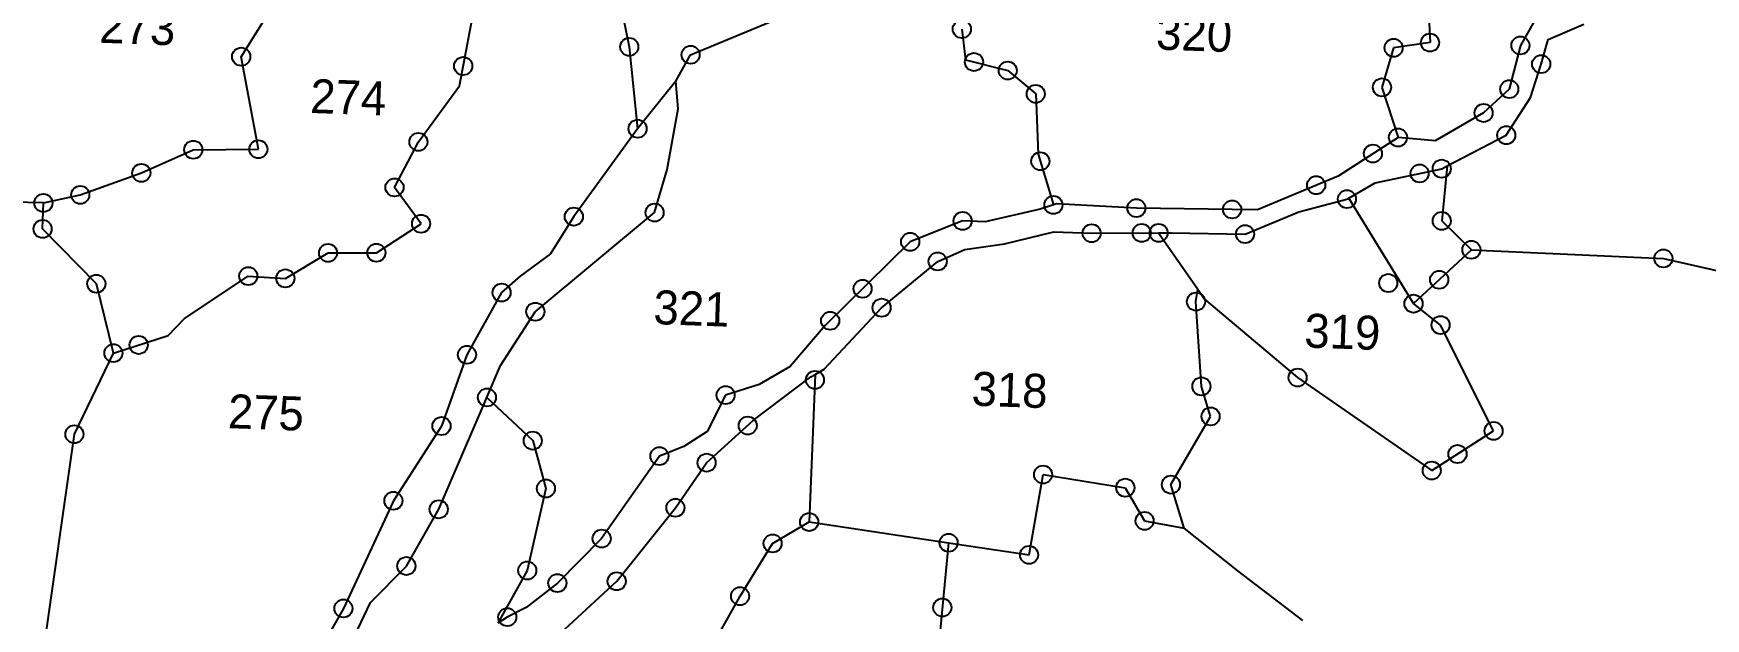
# Model space of a CAD drawing. Header units: metres. Extents: x 287345 to 291891, y 1993918 to 1999987.
# Drawn here: x 289256 to 289968, y 1998551 to 1998800 of the extents above; entities that cross this region are included whole.
import ezdxf
from ezdxf.enums import TextEntityAlignment as Align

# ---------------------------------------------------------------- set-up
doc = ezdxf.new("R2010")
doc.units = ezdxf.units.M
doc.header["$MEASUREMENT"] = 0
for name, color, linetype in [('POLY_PARCEL', 6, 'Continuous'), ('POLY_ROAD', 30, 'Continuous'), ('TEXT_PARCEL', 7, 'Continuous')]:
    doc.layers.add(name, color=color, linetype=linetype)
doc.styles.add('TEXT_MAP', font='')
doc.styles.get('TEXT_MAP').set_extended_font_data('Kruti Dev 050')

msp = doc.modelspace()

# ---------------------------------------------------------------- linework, layer by layer
for centre in [(289651.42, 1998802.26), (289509.65, 1998794.65), (289835.42, 1998794.26), (289850.94, 1998796.48), (289889.49, 1998795.29), (289344.29, 1998790.49), (289438.9, 1998786.51), (289535.81, 1998791.32), (289656.59, 1998788.22), (289898.32, 1998787.33), (289670.99, 1998784.56), (289682.91, 1998774.64), (289830.47, 1998777.42), (289884.72, 1998776.68), (289873.78, 1998766.5), (289513.23, 1998759.81), (289323.88, 1998750.85), (289351.6, 1998751.06), (289419.82, 1998754.18), (289837.3, 1998756.06), (289883.45, 1998757.05), (289684.86, 1998745.95), (289826.61, 1998749.19), (289301.75, 1998740.95), (289846.49, 1998740.75), (289855.93, 1998742.76), (289275.69, 1998731.59), (289409.63, 1998734.76), (289802.42, 1998735.74), (289815.54, 1998729.81), (289260.03, 1998728.15), (289486.06, 1998722.33), (289520.48, 1998724.05), (289690.47, 1998727.31), (289725.82, 1998725.96), (289766.62, 1998725.39), (289259.64, 1998717.08), (289420.96, 1998719.32), (289651.74, 1998720.49), (289706.74, 1998715.28), (289728.09, 1998715.38), (289735.29, 1998715.41), (289772.14, 1998714.91), (289855.97, 1998720.52), (289629.4, 1998711.6), (289868.6, 1998708.2), (289381.32, 1998706.87), (289401.91, 1998706.94), (289641.12, 1998703.23), (289950.43, 1998704.51), (289282.57, 1998693.72), (289347.32, 1998697), (289363.12, 1998696.04), (289833.15, 1998694.05), (289854.85, 1998695.42), (289455.26, 1998689.96), (289609.1, 1998691.58), (289469.65, 1998681.82), (289617.23, 1998683.53), (289751.21, 1998686.11), (289843.91, 1998685.25), (289595.3, 1998677.97), (289855.46, 1998676.14), (289300.6, 1998667.65), (289289.84, 1998664.18), (289440.52, 1998663.49), (289588.82, 1998652.78), (289794.49, 1998653.76), (289449, 1998645.28), (289550.75, 1998646.3), (289753.5, 1998650.02), (289757.4, 1998637.22), (289273.21, 1998629.6), (289429.66, 1998633.12), (289560.18, 1998633.32), (289878.02, 1998631.02), (289468.55, 1998626.88), (289522.52, 1998620.3), (289542.65, 1998617.5), (289862.66, 1998621.18), (289686.05, 1998612.44), (289740.53, 1998608.13), (289851.68, 1998614.14), (289409.15, 1998601.27), (289474.16, 1998606.5), (289721.09, 1998606.84), (289428.46, 1998597.63), (289529.35, 1998598.3), (289586.35, 1998592.22), (289729.3, 1998592.7), (289497.92, 1998585.18), (289570.78, 1998583.07), (289645.77, 1998583.35), (289414.68, 1998573.47), (289680.08, 1998578.22), (289466.19, 1998571.56), (289479.04, 1998566.18), (289504.32, 1998566.96), (289556.92, 1998560.61), (289387.85, 1998555.37), (289457.68, 1998551.68), (289643.1, 1998555.78)]:
    msp.add_circle(centre, 3.85)
at = {"layer": 'POLY_PARCEL'}
for p, q in [((289503.25, 1998826.54), (289509.65, 1998794.65)), ((289437.29, 1998778.1), (289444.58, 1998816.23)), ((289850.03, 1998815.5), (289850.94, 1998796.48)), ((289344.29, 1998790.49), (289355.2, 1998807.91)), ((289535.81, 1998791.32), (289575.59, 1998807.72)), ((289651.42, 1998802.26), (289652.94, 1998789.15)), ((289351.6, 1998751.06), (289344.29, 1998790.49)), ((289509.65, 1998794.65), (289513.23, 1998759.81)), ((289529.51, 1998780.07), (289535.81, 1998791.32)), ((289835.42, 1998794.26), (289830.47, 1998777.42)), ((289850.94, 1998796.48), (289835.42, 1998794.26)), ((289652.94, 1998789.15), (289670.99, 1998784.56)), ((289670.99, 1998784.56), (289682.91, 1998774.64)), ((289419.82, 1998754.18), (289437.29, 1998778.1)), ((289830.47, 1998777.42), (289837.3, 1998756.06)), ((289682.91, 1998774.64), (289683.98, 1998748.88)), ((289301.75, 1998740.95), (289323.88, 1998750.85)), ((289323.88, 1998750.85), (289351.6, 1998751.06)), ((289409.63, 1998734.76), (289419.82, 1998754.18)), ((289683.98, 1998748.88), (289690.47, 1998727.31)), ((289275.69, 1998731.59), (289301.75, 1998740.95)), ((289858.23, 1998743.96), (289855.97, 1998720.52)), ((289420.96, 1998719.32), (289409.63, 1998734.76)), ((289260.03, 1998728.15), (289229.96, 1998728.82)), ((289259.64, 1998717.08), (289260.03, 1998728.15)), ((289260.03, 1998728.15), (289275.69, 1998731.59)), ((289843.91, 1998685.25), (289816.29, 1998730.24)), ((289401.91, 1998706.94), (289420.96, 1998719.32)), ((289855.97, 1998720.52), (289868.6, 1998708.2)), ((289282.57, 1998693.72), (289259.64, 1998717.08)), ((289735.29, 1998715.41), (289752, 1998691.38)), ((289363.12, 1998696.04), (289381.32, 1998706.87)), ((289381.32, 1998706.87), (289401.91, 1998706.94)), ((289843.91, 1998685.25), (289868.6, 1998708.2)), ((289868.6, 1998708.2), (289950.43, 1998704.51)), ((289950.43, 1998704.51), (289992.07, 1998695.12)), ((289289.84, 1998664.18), (289282.57, 1998693.72)), ((289320.15, 1998678.97), (289347.32, 1998697)), ((289347.32, 1998697), (289363.12, 1998696.04)), ((289751.21, 1998686.11), (289752, 1998691.38)), ((289752, 1998691.38), (289754.89, 1998687.21)), ((289753.5, 1998650.02), (289751.21, 1998686.11)), ((289754.89, 1998687.21), (289794.49, 1998653.76)), ((289855.46, 1998676.14), (289843.91, 1998685.25)), ((289313.16, 1998671.69), (289320.15, 1998678.97)), ((289878.02, 1998631.02), (289855.46, 1998676.14)), ((289289.84, 1998664.18), (289313.16, 1998671.69)), ((289273.21, 1998629.6), (289289.84, 1998664.18)), ((289588.92, 1998655.13), (289586.35, 1998592.22)), ((289757.4, 1998637.22), (289753.5, 1998650.02)), ((289794.49, 1998653.76), (289851.68, 1998614.14)), ((289449, 1998645.28), (289468.55, 1998626.88)), ((289740.53, 1998608.13), (289757.4, 1998637.22)), ((289257.91, 1998521.72), (289273.21, 1998629.6)), ((289468.55, 1998626.88), (289474.16, 1998606.5)), ((289851.68, 1998614.14), (289878.02, 1998631.02)), ((289680.08, 1998578.22), (289686.05, 1998612.44)), ((289686.05, 1998612.44), (289721.09, 1998606.84)), ((289474.16, 1998606.5), (289466.19, 1998571.56)), ((289721.09, 1998606.84), (289729.3, 1998592.7)), ((289746.15, 1998589.58), (289740.53, 1998608.13)), ((289570.78, 1998583.07), (289586.35, 1998592.22)), ((289586.35, 1998592.22), (289645.77, 1998583.35)), ((289729.3, 1998592.7), (289746.15, 1998589.58)), ((289645.77, 1998583.35), (289642.01, 1998544.6)), ((289645.77, 1998583.35), (289680.08, 1998578.22)), ((289769.01, 1998571.47), (289746.15, 1998589.58)), ((289556.92, 1998560.61), (289570.78, 1998583.07)), ((289466.19, 1998571.56), (289453.64, 1998549.1)), ((289796.77, 1998550.3), (289769.01, 1998571.47)), ((289540.86, 1998531.9), (289556.92, 1998560.61))]:
    msp.add_line(p, q, dxfattribs=at)
at = {"layer": 'POLY_ROAD'}
for p, q in [((289898.44, 1998811), (289889.49, 1998795.29)), ((289901.34, 1998797.79), (289916.54, 1998804.3)), ((289898.32, 1998787.33), (289901.34, 1998797.79)), ((289889.49, 1998795.29), (289884.72, 1998776.68)), ((289893.71, 1998773.12), (289898.32, 1998787.33)), ((289529.51, 1998780.07), (289513.23, 1998759.81)), ((289530.56, 1998768.3), (289529.51, 1998780.07)), ((289884.72, 1998776.68), (289873.78, 1998766.5)), ((289883.45, 1998757.05), (289893.71, 1998773.12)), ((289525.82, 1998742.35), (289530.56, 1998768.3)), ((289873.78, 1998766.5), (289853.1, 1998754.62)), ((289513.23, 1998759.81), (289486.06, 1998722.33)), ((289837.3, 1998756.06), (289811.76, 1998739.64)), ((289853.1, 1998754.62), (289837.3, 1998756.06)), ((289858.23, 1998743.96), (289883.45, 1998757.05)), ((289520.48, 1998724.05), (289525.82, 1998742.35)), ((289827.53, 1998736.72), (289855.93, 1998742.76)), ((289855.93, 1998742.76), (289858.23, 1998743.96)), ((289811.76, 1998739.64), (289777.48, 1998725.3)), ((289816.29, 1998730.24), (289827.53, 1998736.72)), ((289690.47, 1998727.31), (289684.81, 1998725.48)), ((289691.82, 1998727.75), (289690.47, 1998727.31)), ((289725.82, 1998725.96), (289691.82, 1998727.75)), ((289766.62, 1998725.39), (289725.82, 1998725.96)), ((289795.08, 1998724.37), (289815.54, 1998729.81)), ((289815.54, 1998729.81), (289816.29, 1998730.24)), ((289469.65, 1998681.82), (289520.48, 1998724.05)), ((289486.06, 1998722.33), (289476.11, 1998706.54)), ((289651.74, 1998720.49), (289629.4, 1998711.6)), ((289661.42, 1998720.15), (289651.74, 1998720.49)), ((289684.81, 1998725.48), (289661.42, 1998720.15)), ((289777.48, 1998725.3), (289766.62, 1998725.39)), ((289772.14, 1998714.91), (289795.08, 1998724.37)), ((289629.4, 1998711.6), (289593.2, 1998675.9)), ((289669.58, 1998710.73), (289690.61, 1998715.85)), ((289690.61, 1998715.85), (289706.74, 1998715.28)), ((289706.74, 1998715.28), (289735.29, 1998715.41)), ((289735.29, 1998715.41), (289740.74, 1998715.43)), ((289740.74, 1998715.43), (289772.14, 1998714.91)), ((289476.11, 1998706.54), (289463.14, 1998697.02)), ((289641.12, 1998703.23), (289652.76, 1998708.39)), ((289652.76, 1998708.39), (289669.58, 1998710.73)), ((289617.23, 1998683.53), (289641.12, 1998703.23)), ((289463.14, 1998697.02), (289455.26, 1998689.96)), ((289455.26, 1998689.96), (289440.52, 1998663.49)), ((289592.81, 1998657.39), (289617.23, 1998683.53)), ((289454.75, 1998658.87), (289469.65, 1998681.82)), ((289593.2, 1998675.9), (289578.19, 1998658.53)), ((289440.52, 1998663.49), (289429.66, 1998633.12)), ((289449, 1998645.28), (289454.75, 1998658.87)), ((289578.19, 1998658.53), (289565, 1998650.78)), ((289587.11, 1998654.07), (289588.92, 1998655.13)), ((289588.92, 1998655.13), (289592.81, 1998657.39)), ((289565, 1998650.78), (289550.75, 1998646.3)), ((289562.67, 1998635.57), (289587.11, 1998654.07)), ((289428.46, 1998597.63), (289448.29, 1998643.59)), ((289448.29, 1998643.59), (289449, 1998645.28)), ((289550.75, 1998646.3), (289542.85, 1998630.73)), ((289542.65, 1998617.5), (289562.67, 1998635.57)), ((289429.66, 1998633.12), (289409.15, 1998601.27)), ((289542.85, 1998630.73), (289532.94, 1998624.33)), ((289522.52, 1998620.3), (289516.78, 1998612.1)), ((289532.94, 1998624.33), (289522.52, 1998620.3)), ((289516.78, 1998612.1), (289497.92, 1998585.18)), ((289529.35, 1998598.3), (289542.65, 1998617.5)), ((289409.15, 1998601.27), (289387.85, 1998555.37)), ((289414.68, 1998573.47), (289428.46, 1998597.63)), ((289504.32, 1998566.96), (289529.35, 1998598.3)), ((289497.92, 1998585.18), (289479.04, 1998566.18)), ((289399.45, 1998557.86), (289414.68, 1998573.47)), ((289479.04, 1998566.18), (289465.75, 1998555.79)), ((289482.16, 1998546.62), (289504.32, 1998566.96)), ((289387.85, 1998555.37), (289381.59, 1998544.44)), ((289394.06, 1998546.61), (289399.45, 1998557.86)), ((289465.75, 1998555.79), (289457.68, 1998551.68)), ((289457.68, 1998551.68), (289453.64, 1998549.1))]:
    msp.add_line(p, q, dxfattribs=at)

# ---------------------------------------------------------------- texts
at = {"layer": 'TEXT_PARCEL', "style": 'TEXT_MAP'}
for s, p in [('273', (289300.09, 1998803.12)), ('320', (289750.45, 1998800.23)), ('274', (289389.94, 1998773.31)), ('321', (289536.22, 1998683.25)), ('319', (289813.61, 1998673.28)), ('318', (289671.81, 1998648.52)), ('275', (289354.87, 1998638.9))]:
    msp.add_text(s, height=14.488, rotation=357.97338, dxfattribs=at).set_placement(p, align=Align.MIDDLE)

doc.saveas('drawing.dxf')
